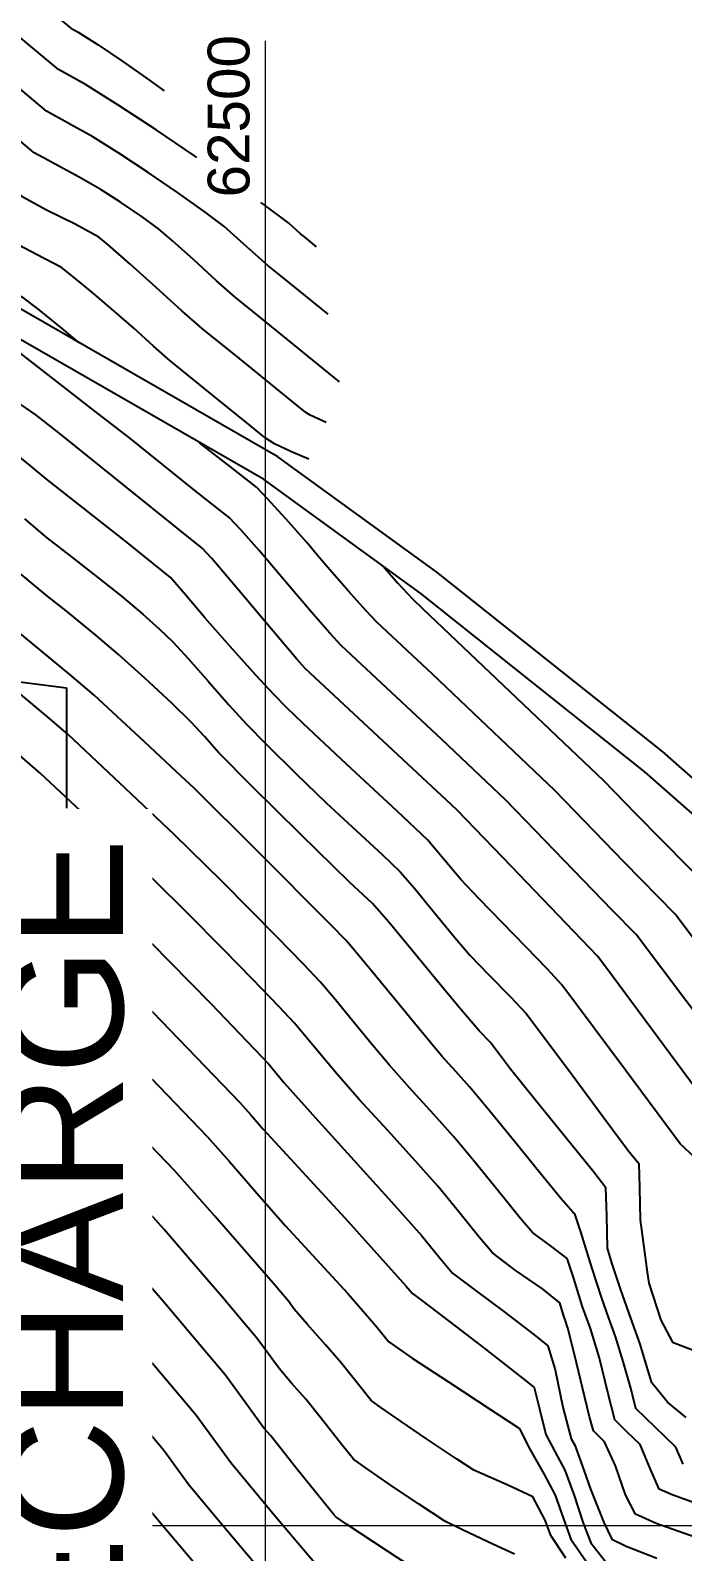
# Model space of a CAD drawing. Extents: x 61466 to 63015, y 108404 to 110397.
# Drawn here: x 62920.65 to 62940.14, y 108649.22 to 108694.69 of the extents above; entities that cross this region are included whole.
import ezdxf
from ezdxf import colors
from ezdxf.entities.mleader import LeaderData, LeaderLine
from ezdxf.enums import TextEntityAlignment as Align
from ezdxf.math import Vec2, Vec3

# ---------------------------------------------------------------- set-up
doc = ezdxf.new("R2010")
doc.units = 0
doc.header["$LTSCALE"] = 1.000015
doc.header["$MEASUREMENT"] = 0
for name, color, linetype in [('coordinate', 2, 'Continuous'), ('curve livello 5m', 7, 'Continuous'), ('Strade', 7, 'Continuous')]:
    doc.layers.add(name, color=color, linetype=linetype)
doc.layers.add('LINE035', color=1, linetype='Continuous', lineweight=35)
doc.layers.add('no_plot', color=5, linetype='Continuous', plot=False)
doc.styles.add('ARIAL', font='arial.ttf')

msp = doc.modelspace()

# ---------------------------------------------------------------- linework, layer by layer
at = {"layer": 'coordinate', "linetype": 'Continuous', "lineweight": 0}
for p, q in [((62927.666, 108694.377), (62927.666, 108403.974)), ((62767.853, 108650), (62950.566, 108650))]:
    msp.add_line(p, q, dxfattribs=at)
at = {"layer": 'curve livello 5m', "color": 2, "flags": 128}
for points in [[(62929.888, 108684.188), (62927.541, 108686.092), (62926.769, 108686.717), (62926.21, 108687.21), (62925.526, 108687.828), (62924.891, 108688.401), (62924.479, 108688.756), (62924.479, 108688.756), (62923.985, 108689.117), (62923.338, 108689.559), (62922.733, 108689.948), (62922.733, 108689.948), (62922.101, 108690.305), (62921.056, 108690.875), (62921.056, 108690.875), (62920.762, 108691.03), (62920.501, 108691.255), (62918.557, 108692.881)], [(62941.347, 108661.969), (62937.849, 108666.687), (62937.599, 108667.021), (62935.031, 108669.699), (62933.402, 108671.381), (62933.231, 108671.543), (62928.863, 108675.613), (62928.614, 108675.891), (62927.793, 108676.858), (62926.837, 108677.998), (62926.068, 108678.902), (62925.78, 108679.217), (62925.616, 108679.346), (62925.434, 108679.489), (62921.596, 108682.586), (62921.407, 108682.732), (62920.809, 108683.196), (62920.201, 108683.619), (62919.481, 108684.105), (62918.917, 108684.5), (62918.632, 108684.729)], [(62940.543, 108650.659), (62939.826, 108650.916), (62939.446, 108651.085), (62939.171, 108651.706), (62938.875, 108652.424), (62938.479, 108652.802), (62938.112, 108653.162), (62937.916, 108653.933), (62937.654, 108654.997), (62937.388, 108655.886), (62937.154, 108656.538), (62936.887, 108657.382), (62936.693, 108657.982), (62936.224, 108658.341), (62935.659, 108658.754), (62935.287, 108659.188), (62934.627, 108660), (62933.893, 108660.908), (62933.298, 108661.625), (62932.706, 108662.289), (62931.982, 108663.083), (62931.373, 108663.765), (62930.881, 108664.352), (62930.285, 108665.079), (62929.718, 108665.77), (62929.311, 108666.251), (62928.809, 108666.779), (62928.023, 108667.588), (62926.374, 108669.246), (62924.944, 108670.659), (62923.663, 108671.863), (62921.771, 108673.643), (62921.09, 108674.228), (62918.952, 108676.009)], [(62936.648, 108649.019), (62936.2, 108649.699), (62936.036, 108650.159), (62935.666, 108650.851), (62934.894, 108651.214), (62933.905, 108651.655), (62933.384, 108651.99), (62932.487, 108652.588), (62931.729, 108653.104), (62931.116, 108653.53), (62930.832, 108653.736), (62930.441, 108654.222), (62929.927, 108654.869), (62929.463, 108655.403), (62928.916, 108656.021), (62928.532, 108656.468), (62928.362, 108656.702), (62927.9, 108657.246), (62926.16, 108659.25), (62924.953, 108660.613), (62922.966, 108662.675), (62920.485, 108665.296)], [(62927.886, 108646.108), (62924.535, 108650.068), (62924.11, 108650.583), (62923.751, 108651.069), (62922.421, 108652.679), (62920.377, 108655.106), (62917.605, 108658.09), (62916.504, 108659.254), (62915.852, 108660.041), (62915.108, 108660.966), (62914.608, 108661.554), (62914.332, 108661.781), (62913.797, 108662.207), (62913.175, 108662.688), (62912.686, 108663.068), (62911.985, 108663.7), (62911.292, 108664.347)]]:
    msp.add_lwpolyline(points, dxfattribs=at)
at = {"layer": 'no_plot', "flags": 128}
for points in [[(62925.619, 108690.893), (62925.55, 108690.942), (62924.4, 108691.717), (62923.287, 108692.446), (62922.294, 108693.074), (62922.294, 108693.074), (62921.487, 108693.52), (62920.234, 108694.568), (62913.962, 108699.941), (62912.856, 108700.658), (62910.533, 108702.189), (62904.125, 108706.364), (62902.381, 108707.482), (62901.499, 108708.125), (62900.452, 108708.918), (62899.357, 108709.771), (62898.33, 108710.591), (62897.491, 108711.288)], [(62913.563, 108701.83), (62913.675, 108701.757), (62913.677, 108701.756), (62913.678, 108701.755), (62921.506, 108695.049), (62921.852, 108694.759), (62922.075, 108694.636), (62922.668, 108694.256), (62923.374, 108693.783), (62924.071, 108693.298), (62924.641, 108692.884)], [(62929.543, 108686.206), (62928.191, 108687.304), (62927.746, 108687.665), (62927.029, 108688.305), (62926.425, 108688.84), (62926.425, 108688.84), (62925.826, 108689.287), (62925.041, 108689.841), (62924.165, 108690.44), (62923.292, 108691.017), (62922.514, 108691.511), (62922.514, 108691.511), (62921.772, 108691.918), (62921.122, 108692.28), (62921.122, 108692.28), (62918.963, 108694.086), (62914.246, 108698.127)], [(62929.483, 108682.969), (62929.009, 108683.186), (62928.878, 108683.269), (62928.623, 108683.475), (62926.892, 108684.88), (62925.793, 108685.77), (62925.175, 108686.312), (62924.401, 108687.009), (62923.615, 108687.716), (62922.961, 108688.292), (62922.961, 108688.292), (62922.692, 108688.512), (62921.981, 108688.902), (62921.124, 108689.32), (62920.434, 108689.701), (62920.434, 108689.701), (62917.848, 108691.929), (62916.42, 108693.123), (62914.814, 108694.5), (62910.392, 108697.364)], [(62928.965, 108681.872), (62928.449, 108682.091), (62927.946, 108682.337), (62927.946, 108682.337), (62927.664, 108682.516), (62927.115, 108682.96), (62926.243, 108683.668), (62924.817, 108684.822), (62924.329, 108685.253), (62923.733, 108685.79), (62923.221, 108686.243), (62923.221, 108686.243), (62922.522, 108686.834), (62921.91, 108687.337), (62921.57, 108687.602), (62921.57, 108687.602), (62920.831, 108687.99), (62920.107, 108688.372), (62920.107, 108688.372), (62915.195, 108692.604), (62915.149, 108692.642), (62915.098, 108692.686), (62909.57, 108696.266)], [(62922.096, 108685.361), (62921.593, 108685.78), (62920.856, 108686.378), (62920.447, 108686.691), (62920.447, 108686.691), (62919.78, 108687.042), (62919.38, 108687.37), (62918.736, 108687.934), (62918.035, 108688.552), (62917.462, 108689.039), (62917.462, 108689.039), (62916.67, 108689.66), (62915.709, 108690.391), (62914.743, 108691.108), (62913.937, 108691.688), (62913.937, 108691.688), (62912.854, 108692.4), (62911.289, 108693.405), (62909.951, 108694.277), (62909.951, 108694.277), (62908.23, 108695.472)], [(62929.199, 108688.225), (62928.84, 108688.516), (62928.722, 108688.612), (62928.372, 108688.924), (62927.62, 108689.488), (62927.534, 108689.549)], [(62942.476, 108662.716), (62938.753, 108667.668), (62938.05, 108668.381), (62934.861, 108671.676), (62932.948, 108673.496), (62929.931, 108676.307), (62929.595, 108676.674), (62929.105, 108677.229), (62929.105, 108677.229), (62928.583, 108677.844), (62927.975, 108678.569), (62927.486, 108679.143), (62927.486, 108679.143), (62926.935, 108679.759), (62926.59, 108680.127), (62926.59, 108680.127), (62926.078, 108680.529), (62925.509, 108680.974), (62923.606, 108682.51), (62922.665, 108683.24), (62919.686, 108685.548), (62919.424, 108685.729), (62919.295, 108685.833), (62918.575, 108686.323)], [(62942.45, 108664.916), (62939.923, 108668.277), (62938.392, 108669.829), (62936.319, 108671.971), (62932.665, 108675.448), (62930.998, 108677.001), (62930.674, 108677.352), (62930.154, 108677.932), (62929.596, 108678.567), (62929.596, 108678.567), (62929.242, 108678.985), (62928.904, 108679.384), (62928.904, 108679.384), (62928.277, 108680.09), (62927.72, 108680.702), (62927.4, 108681.037), (62927.4, 108681.037), (62926.54, 108681.711), (62925.703, 108682.367)], [(62940.787, 108660.74), (62940.071, 108661.407), (62940.071, 108661.407), (62938.436, 108663.612), (62936.531, 108666.162), (62936.096, 108666.636), (62935.463, 108667.29), (62934.745, 108668.021), (62934.056, 108668.728), (62933.509, 108669.312), (62933.509, 108669.312), (62932.987, 108669.936), (62932.518, 108670.493), (62932.518, 108670.493), (62931.607, 108671.356), (62930.094, 108672.755), (62928.796, 108673.969), (62928.796, 108673.969), (62928.304, 108674.449), (62927.93, 108674.825), (62927.93, 108674.825), (62927.382, 108675.421), (62926.618, 108676.271), (62925.868, 108677.122), (62925.868, 108677.122), (62925.284, 108677.816), (62924.838, 108678.341), (62924.838, 108678.341), (62923.533, 108679.385), (62921.112, 108681.287), (62920.652, 108681.672), (62920.271, 108681.988)], [(62920.465, 108680.088), (62921.139, 108679.527), (62921.832, 108678.98), (62922.662, 108678.333), (62923.365, 108677.779), (62924.01, 108677.242), (62924.504, 108676.794), (62924.903, 108676.412), (62925.358, 108675.919), (62925.959, 108675.239), (62926.581, 108674.535), (62927.099, 108673.967), (62927.708, 108673.349), (62928.594, 108672.472), (62929.491, 108671.6), (62930.26, 108670.881), (62931.157, 108670.052), (62931.697, 108669.541), (62932.114, 108669.06), (62932.686, 108668.366), (62933.286, 108667.636), (62933.786, 108667.05), (62934.339, 108666.469), (62934.995, 108665.8), (62935.462, 108665.303), (62935.987, 108664.621), (62936.836, 108663.472), (62937.763, 108662.216), (62938.518, 108661.213), (62938.831, 108660.824), (62938.855, 108660.093), (62938.872, 108659.134), (62939.084, 108657.576), (62939.128, 108657.241), (62939.496, 108656.14), (62939.844, 108655.475), (62940.696, 108655.152)], [(62940.244, 108653.227), (62939.69, 108653.69), (62939.223, 108654.264), (62939.223, 108654.264), (62939.073, 108654.754), (62938.877, 108655.418), (62938.877, 108655.418), (62938.596, 108656.201), (62938.292, 108657.044), (62938.292, 108657.044), (62938.028, 108657.848), (62937.894, 108658.293), (62937.894, 108658.293), (62937.88, 108659.259), (62937.851, 108660.089), (62937.485, 108660.564), (62936.67, 108661.567), (62935.732, 108662.718), (62934.997, 108663.636), (62934.997, 108663.636), (62934.665, 108664.082), (62934.394, 108664.443), (62934.394, 108664.443), (62934.063, 108664.788), (62933.471, 108665.477), (62932.757, 108666.341), (62932.02, 108667.241), (62931.359, 108668.037), (62930.875, 108668.588), (62930.875, 108668.588), (62930.186, 108669.231), (62928.717, 108670.66), (62927.266, 108672.096), (62926.268, 108673.109), (62926.268, 108673.109), (62925.846, 108673.58), (62925.455, 108674.014), (62925.455, 108674.014), (62924.872, 108674.578), (62924.068, 108675.325), (62923.283, 108676.032), (62923.283, 108676.032), (62922.597, 108676.612), (62921.712, 108677.338), (62921.712, 108677.338), (62921.166, 108677.767), (62920.107, 108678.649)], [(62931.187, 108678.676), (62931.618, 108678.178), (62932.065, 108677.695), (62932.381, 108677.4), (62937.777, 108672.266), (62938.734, 108671.278), (62941.093, 108668.886)], [(62940.158, 108651.833), (62939.94, 108652.344), (62939.321, 108652.936), (62938.748, 108653.499), (62938.748, 108653.499), (62938.598, 108654.099), (62938.366, 108654.9), (62938.133, 108655.652), (62938.133, 108655.652), (62937.936, 108656.201), (62937.723, 108656.791), (62937.723, 108656.791), (62937.429, 108657.711), (62937.099, 108658.773), (62936.918, 108659.315), (62936.918, 108659.315), (62936.857, 108659.361), (62936.507, 108659.763), (62935.881, 108660.529), (62935.122, 108661.469), (62934.371, 108662.393), (62933.773, 108663.112), (62933.773, 108663.112), (62933.363, 108663.567), (62932.946, 108664.031), (62932.946, 108664.031), (62932.262, 108664.846), (62931.435, 108665.856), (62930.647, 108666.816), (62930.081, 108667.483), (62930.081, 108667.483), (62929.626, 108667.955), (62927.436, 108670.159), (62925.536, 108672.037), (62925.536, 108672.037), (62925.162, 108672.388), (62924.06, 108673.424), (62922.555, 108674.822), (62921.82, 108675.433), (62920.279, 108676.717)], [(62940.51, 108649.647), (62939.349, 108650.063), (62938.734, 108650.336), (62938.734, 108650.336), (62938.438, 108650.916), (62938.135, 108651.785), (62937.811, 108652.503), (62937.811, 108652.503), (62937.477, 108652.826), (62937.361, 108653.243), (62937.149, 108654.115), (62936.91, 108655.109), (62936.711, 108655.895), (62936.711, 108655.895), (62936.644, 108656.12), (62936.585, 108656.285), (62936.468, 108656.65), (62935.956, 108657.072), (62935.137, 108657.631), (62934.46, 108658.147), (62934.46, 108658.147), (62934.065, 108658.616), (62933.402, 108659.436), (62932.822, 108660.139), (62932.16, 108660.886), (62931.327, 108661.803), (62930.486, 108662.727), (62929.801, 108663.499), (62929.801, 108663.499), (62929.136, 108664.302), (62928.54, 108665.018), (62928.54, 108665.018), (62928.081, 108665.507), (62927.295, 108666.322), (62926.419, 108667.221), (62926.419, 108667.221), (62925.312, 108668.334), (62924.352, 108669.282), (62924.352, 108669.282), (62922.163, 108671.338), (62920.942, 108672.487), (62920.173, 108673.155)], [(62920.113, 108671.332), (62920.664, 108670.813), (62923.761, 108667.905), (62924.251, 108667.421), (62924.815, 108666.853), (62926.036, 108665.602), (62927.13, 108664.466), (62927.769, 108663.786), (62928.228, 108663.233), (62929.163, 108662.181), (62930.309, 108660.92), (62931.444, 108659.671), (62932.347, 108658.653), (62932.347, 108658.653), (62932.862, 108658.023), (62933.262, 108657.54), (62933.906, 108657.059), (62934.797, 108656.396), (62935.695, 108655.706), (62936.117, 108655.371), (62936.337, 108654.652), (62936.566, 108653.539), (62936.814, 108652.593), (62936.918, 108652.398), (62937.135, 108651.793), (62937.385, 108651.084), (62937.791, 108650.087), (62938.023, 108649.588), (62938.459, 108649.376), (62939.368, 108649.023)], [(62919.342, 108670.133), (62922.45, 108667.203), (62923.169, 108666.527), (62923.211, 108666.486), (62923.511, 108666.174), (62926.909, 108662.646), (62927.237, 108662.272), (62927.606, 108661.85), (62930.049, 108659.193), (62931.872, 108657.167), (62932.064, 108656.933), (62932.386, 108656.693), (62933.352, 108655.955), (62934.246, 108655.268), (62934.988, 108654.692), (62935.5, 108654.289), (62935.701, 108654.121), (62935.869, 108653.485), (62936.053, 108652.721), (62936.324, 108652.21), (62936.624, 108651.652), (62936.889, 108650.924), (62937.169, 108650.067), (62937.396, 108649.479), (62937.833, 108648.926)], [(62920.227, 108667.456), (62921.078, 108666.645), (62921.843, 108665.896), (62923.058, 108664.613), (62925.931, 108661.629), (62926.584, 108660.89), (62927.483, 108659.854), (62928.258, 108658.971), (62928.85, 108658.325), (62929.551, 108657.569), (62930.132, 108656.934), (62930.596, 108656.408), (62930.976, 108655.967), (62931.359, 108655.487), (62932.059, 108655.001), (62933.139, 108654.29), (62934.397, 108653.47), (62935.204, 108652.934), (62935.286, 108652.87), (62935.291, 108652.848), (62935.578, 108652.282), (62935.995, 108651.547), (62936.33, 108650.906), (62936.577, 108650.2), (62936.798, 108649.589), (62937.267, 108648.914)], [(62935.113, 108649.138), (62934.316, 108649.511), (62933.559, 108649.867), (62933.036, 108650.129), (62933.036, 108650.129), (62932.242, 108650.642), (62931.369, 108651.233), (62930.651, 108651.731), (62930.305, 108651.985), (62930.305, 108651.985), (62929.968, 108652.396), (62929.387, 108653.136), (62928.878, 108653.772), (62928.878, 108653.772), (62928.453, 108654.258), (62928.079, 108654.688), (62928.079, 108654.688), (62927.751, 108655.137), (62927.412, 108655.601), (62927.412, 108655.601), (62927.04, 108656.05), (62926.371, 108656.839), (62925.605, 108657.733), (62925.605, 108657.733), (62924.642, 108658.842), (62923.974, 108659.596), (62923.974, 108659.596), (62922.875, 108660.738), (62919.127, 108664.696)], [(62932.505, 108648.457), (62931.321, 108649.227), (62930.095, 108650.037), (62930.095, 108650.037), (62929.772, 108650.259), (62929.7, 108650.344), (62929.434, 108650.665), (62928.564, 108651.757), (62927.83, 108652.674), (62927.83, 108652.674), (62927.626, 108652.908), (62927.054, 108653.691), (62926.463, 108654.501), (62926.463, 108654.501), (62925.814, 108655.283), (62924.647, 108656.661), (62923.311, 108658.221), (62923.311, 108658.221), (62922.996, 108658.58), (62922.784, 108658.8), (62917.769, 108664.096)], [(62929.143, 108648.875), (62927.978, 108650.252), (62926.639, 108651.874), (62925.606, 108653.274), (62925.514, 108653.401), (62925.304, 108653.649), (62922.105, 108657.446), (62921.341, 108658.269), (62916.932, 108662.932)], [(62928.515, 108647.492), (62926.256, 108650.16), (62925.374, 108651.229), (62925.002, 108651.733), (62924.631, 108652.237), (62924.631, 108652.237), (62923.982, 108653.022), (62921.241, 108656.276), (62919.473, 108658.179)], [(62927.258, 108644.725), (62922.988, 108649.769), (62922.838, 108649.946), (62922.757, 108650.041), (62920.859, 108652.337), (62919.513, 108653.936)], [(62923.799, 108646.686), (62921.47, 108649.427), (62920.212, 108650.888)]]:
    msp.add_lwpolyline(points, dxfattribs=at)
at = {"layer": 'Strade', "linetype": 'Continuous', "flags": 128}
for points in [[(62950.566, 108661.238), (62948.515, 108662.261), (62947.069, 108665.193), (62946.484, 108666.699), (62942.936, 108670.151), (62939.54, 108673.133), (62932.799, 108678.494), (62928.045, 108681.944), (62919.862, 108686.644), (62911.454, 108690.227), (62902.394, 108693.007), (62894.629, 108694.878), (62887.736, 108696.526), (62883.413, 108698.968)], [(62950.566, 108660.411), (62950.31, 108660.472), (62947.916, 108661.665), (62946.336, 108664.871), (62945.801, 108666.247), (62942.393, 108669.563), (62939.027, 108672.519), (62932.315, 108677.857), (62927.609, 108681.272), (62919.505, 108685.927), (62911.179, 108689.475), (62902.183, 108692.235), (62894.442, 108694.1), (62887.44, 108695.774), (62883.031, 108698.265)]]:
    msp.add_lwpolyline(points, dxfattribs=at)

# ---------------------------------------------------------------- texts
at = {"layer": 'coordinate', "color": 1, "style": 'ARIAL'}
msp.add_text('62500', height=1.25, rotation=90, dxfattribs=at).set_placement((62927.194, 108694.553), align=Align.RIGHT)

# ---------------------------------------------------------------- next in the draw order: leaders
at = {"layer": 'LINE035', "linetype": 'Continuous', "lineweight": 0}
ml = msp.add_multileader_mtext('Standard', dxfattribs=at)
ml.set_content('GALERIE DE DECHARGE', color=256, style='ARIAL')
ml.set_leader_properties()
ml.build(insert=Vec2(0, 0))
ml.multileader.update_dxf_attribs({"has_text_frame": 1, "text_left_attachment_type": 2, "text_right_attachment_type": 2, "dogleg_length": 0.36, "arrow_head_size": 5, "scale": 10})
ctx = ml.context
ctx.base_point, ctx.scale, ctx.char_height, ctx.arrow_head_size, ctx.landing_gap_size, ctx.plane_origin, ctx.plane_x_axis, ctx.plane_y_axis = Vec3(62921.725, 108611.75), 10, 3.5, 5, 0.9, Vec3(62840.721, 108615.368), Vec3(0, 1), Vec3(-1, 0)
ctx.left_attachment, ctx.right_attachment, ctx.text_align_type = 2, 2, 2
notes = []
notes.append((ctx, [(1, (1, 1, 0), (62921.725, 108675.043), (0, -1), 3.6, [(0, [(62884.194, 108679.761)], 0, [])])]))
ctx.mtext.insert, ctx.mtext.text_direction, ctx.mtext.rotation, ctx.mtext.alignment, ctx.mtext.flow_direction = Vec3(62919.915, 108670.543), Vec3(0, 1), 1.570796, 3, 5
ctx.mtext.has_bg_fill, ctx.mtext.bg_color, ctx.mtext.bg_scale_factor, ctx.mtext.bg_transparency, ctx.mtext.use_window_bg_color = 1, -1073741824, 1.25, 0, 1
for ctx, leaders in notes:
    for number, flags, end, landing, length, lines in leaders:
        leader = LeaderData()
        leader.index, (leader.has_last_leader_line, leader.has_dogleg_vector, leader.attachment_direction) = number, flags
        leader.last_leader_point, leader.dogleg_vector, leader.dogleg_length = Vec3(end), Vec3(landing), length
        for number, points, colour, breaks in lines:
            line = LeaderLine()
            line.index, line.vertices, line.color, line.breaks = number, Vec3.list(points), colors.encode_raw_color(colour), breaks
            leader.lines.append(line)
        ctx.leaders.append(leader)

doc.saveas('drawing.dxf')
